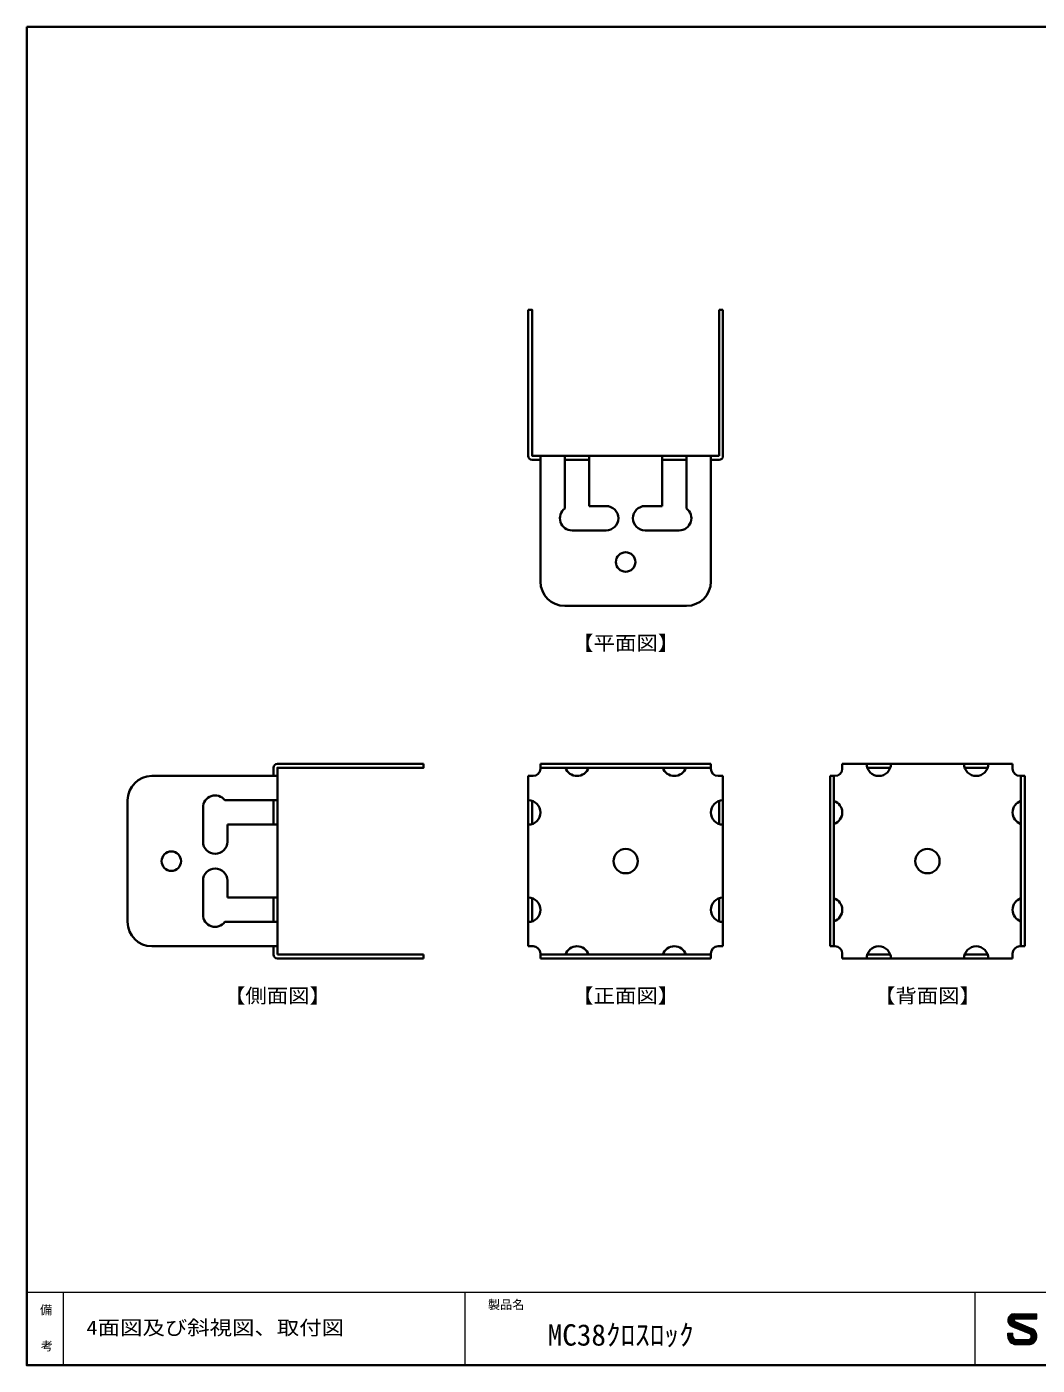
# Model space of a CAD drawing. Units: millimetres on the paper. Extents: x -195 to 195, y -138 to 138.
# Drawn here: x -194.8 to 12.8, y -137.5 to 137.5 of the extents above; entities that cross this region are included whole.
import ezdxf
from ezdxf.enums import TextEntityAlignment as Align

# ---------------------------------------------------------------- set-up
doc = ezdxf.new("R2010")
doc.units = ezdxf.units.MM
for name, color, linetype, lineweight in [('0-0', 4, 'Continuous', 18), ('0-2_本体', 7, 'Continuous', 35), ('F-0_図面枠', 4, 'Continuous', 18)]:
    doc.layers.add(name, color=color, linetype=linetype, lineweight=lineweight)
doc.layers.add('F-2_文字1', color=7, linetype='Continuous')
doc.layers.add('F-3_文字2', color=7, linetype='Continuous')
doc.styles.add('ＭＳ ゴシック', font='')
doc.styles.get('ＭＳ ゴシック').set_extended_font_data('MS Gothic')

msp = doc.modelspace()

# ---------------------------------------------------------------- linework, layer by layer
at = {"layer": '0-2_本体'}
for p, q in [((-91.734, 49.326), (-91.734, 79.326)), ((-52.534, 79.326), (-52.534, 49.326)), ((-52.534, 79.326), (-51.734, 79.326)), ((-51.734, 49.326), (-51.734, 79.326)), ((-90.934, 48.526), (-89.234, 48.526)), ((-89.234, 23.526), (-89.234, 49.326)), ((-84.234, 38.526), (-84.234, 49.326)), ((-79.234, 48.526), (-84.234, 48.526)), ((-79.234, 39.026), (-79.234, 49.326)), ((-64.234, 39.026), (-64.234, 49.326)), ((-59.234, 48.526), (-64.234, 48.526)), ((-59.234, 38.526), (-59.234, 49.326)), ((-54.234, 23.526), (-54.234, 49.326)), ((-52.534, 48.526), (-54.234, 48.526)), ((-75.734, 39.026), (-79.234, 39.026)), ((-64.234, 39.026), (-67.734, 39.026)), ((-75.734, 34.026), (-82.734, 34.026)), ((-60.734, 34.026), (-67.734, 34.026)), ((-59.234, 18.526), (-84.234, 18.526)), ((-169.05, -16.431), (-143.25, -16.431)), ((-144.05, -14.731), (-144.05, -16.431)), ((-143.25, -13.931), (-113.25, -13.931)), ((-91.734, -16.431), (-91.734, -51.431)), ((-90.734, -16.431), (-91.734, -16.431)), ((-88.734, -13.931), (-89.234, -13.931)), ((-89.234, -13.931), (-54.234, -13.931)), ((-89.234, -14.931), (-89.234, -13.931)), ((-89.234, -14.731), (-54.234, -14.731)), ((-54.234, -14.931), (-54.234, -13.931)), ((-52.734, -16.431), (-51.734, -16.431)), ((-51.734, -16.431), (-51.734, -51.431)), ((-29.734, -16.931), (-29.734, -16.431)), ((-29.734, -16.431), (-29.734, -51.431)), ((-28.734, -16.431), (-29.734, -16.431)), ((-28.934, -16.431), (-28.934, -51.431)), ((-27.234, -13.931), (7.766, -13.931)), ((-27.234, -14.931), (-27.234, -13.931)), ((-22.102, -14.731), (-17.365, -14.731)), ((-2.102, -14.731), (2.635, -14.731)), ((7.766, -14.933), (7.766, -13.931)), ((9.261, -16.431), (10.266, -16.431)), ((9.466, -16.431), (9.466, -51.431)), ((10.266, -16.431), (10.266, -51.431)), ((-174.05, -46.431), (-174.05, -21.431)), ((-154.05, -21.431), (-143.25, -21.431)), ((-144.05, -26.431), (-144.05, -21.431)), ((-90.934, -21.563), (-90.934, -26.3)), ((-52.534, -21.563), (-52.534, -26.3)), ((-158.55, -29.931), (-158.55, -22.931)), ((7.766, -23.936), (7.766, -23.927)), ((-153.55, -26.431), (-143.25, -26.431)), ((-153.55, -29.931), (-153.55, -26.431)), ((-158.55, -44.931), (-158.55, -37.931)), ((-153.55, -41.431), (-153.55, -37.931)), ((-153.55, -41.431), (-143.25, -41.431)), ((-144.05, -46.431), (-144.05, -41.431)), ((-90.934, -41.563), (-90.934, -46.3)), ((-52.534, -41.563), (-52.534, -46.3)), ((-154.05, -46.431), (-143.25, -46.431)), ((-169.05, -51.431), (-143.25, -51.431)), ((-144.05, -53.131), (-144.05, -51.431)), ((-90.731, -51.431), (-91.734, -51.431)), ((-81.729, -51.431), (-81.738, -51.431)), ((-52.734, -51.431), (-51.734, -51.431)), ((-28.734, -51.431), (-29.734, -51.431)), ((9.266, -51.431), (10.266, -51.431)), ((-113.25, -53.131), (-143.25, -53.131)), ((-143.25, -53.931), (-113.25, -53.931)), ((-113.25, -53.131), (-113.25, -53.931)), ((-89.234, -52.925), (-89.234, -53.931)), ((-89.234, -53.131), (-54.234, -53.131)), ((-89.234, -53.931), (-54.234, -53.931)), ((-54.234, -52.931), (-54.234, -53.931)), ((-27.234, -52.931), (-27.234, -53.931)), ((-27.234, -53.931), (7.766, -53.931)), ((-22.102, -53.131), (-17.365, -53.131)), ((-2.102, -53.131), (2.635, -53.131)), ((7.766, -52.931), (7.766, -53.931))]:
    msp.add_line(p, q, dxfattribs=at)
for points in [[(-91.734, 79.326), (-90.934, 79.326), (-90.934, 49.326), (-52.534, 49.326)], [(-113.25, -13.931), (-113.25, -14.731), (-143.25, -14.731), (-143.25, -53.131)]]:
    msp.add_lwpolyline(points, dxfattribs=at)
for centre, radius in [((-71.734, 27.526), 2), ((-165.05, -33.931), 2), ((-71.734, -33.931), 2.5), ((-9.734, -33.931), 2.5)]:
    msp.add_circle(centre, radius, dxfattribs=at)
for centre, radius, start, end in [((-90.934, 49.326), 0.8, 180, 270), ((-52.534, 49.326), 0.8, 270, 0), ((-82.734, 36.526), 2.5, 126.8703, 270), ((-75.734, 36.526), 2.5, 270, 90), ((-67.734, 36.526), 2.5, 90, 270), ((-60.734, 36.526), 2.5, 270, 53.12983), ((-84.234, 23.526), 5, 180, 270), ((-59.234, 23.526), 5, 270, 0), ((-169.05, -21.431), 5, 90, 180), ((-143.25, -14.731), 0.8, 90, 180), ((-90.734, -14.931), 1.5, 270, 0), ((-81.734, -13.931), 2.5, 198.66298, 341.33702), ((-61.734, -13.931), 2.5, 198.66299, 341.33701), ((-52.734, -14.931), 1.5, 180, 270), ((-28.734, -14.931), 1.5, 270, 0), ((-19.734, -13.931), 2.5, 180, 0), ((0.266, -13.931), 2.5, 180, 0), ((9.266, -14.931), 1.5, 180.08129, 269.77454), ((-156.05, -22.931), 2.5, 36.8703, 180), ((-91.734, -23.931), 2.5, 270, 90), ((-51.734, -23.931), 2.5, 90, 270), ((-29.734, -23.931), 2.5, 288.66298, 71.33702), ((10.266, -23.931), 2.5, 108.66273, 251.33727), ((-156.05, -29.931), 2.5, 180, 0), ((-156.05, -37.931), 2.5, 0, 180), ((-91.734, -43.931), 2.5, 270, 90), ((-51.734, -43.931), 2.5, 90, 270), ((-29.734, -43.931), 2.5, 288.66299, 71.33701), ((10.266, -43.931), 2.5, 108.66279, 251.33721), ((-169.05, -46.431), 5, 180, 270), ((-156.05, -44.931), 2.5, 180, 323.12983), ((-90.734, -52.931), 1.5, 0.22546, 89.91871), ((-81.734, -53.931), 2.5, 18.66273, 161.33727), ((-61.734, -53.931), 2.5, 18.66279, 161.33721), ((-52.734, -52.931), 1.5, 90, 180), ((-52.734, -52.931), 1.5, 90, 180), ((-28.734, -52.931), 1.5, 0, 90), ((-19.734, -53.931), 2.5, 0, 180), ((0.266, -53.931), 2.5, 0, 180), ((9.266, -52.931), 1.5, 90, 180), ((9.266, -52.931), 1.5, 90, 180), ((-143.25, -53.131), 0.8, 180, 270)]:
    msp.add_arc(centre, radius, start, end, dxfattribs=at)
at = {"layer": 'F-0_図面枠', "color": 7, "lineweight": 35}
msp.add_line((-194.75, 137.5), (194.75, 137.5), dxfattribs=at)
at = {"layer": 'F-0_図面枠'}
for p, q in [((-194.75, -122.5), (194.75, -122.5)), ((-187.25, -122.5), (-187.25, -137.5)), ((-104.75, -122.5), (-104.75, -137.5)), ((0, -122.5), (0, -137.5)), ((6.768, -128.316), (8.109, -128.316)), ((6.779, -128.105), (8.137, -128.105)), ((6.791, -128.527), (8.322, -128.527)), ((6.824, -127.894), (12.763, -127.894)), ((6.848, -128.738), (8.83, -128.738)), ((6.906, -127.683), (12.763, -127.683)), ((6.946, -128.949), (9.338, -128.949)), ((7.035, -127.472), (12.763, -127.472)), ((7.095, -129.16), (9.847, -129.16)), ((7.23, -127.261), (12.763, -127.261)), ((7.557, -127.05), (12.763, -127.05)), ((8.1, -126.928), (12.763, -126.928)), ((8.275, -128.508), (11.695, -129.926)), ((8.358, -127.961), (12.763, -127.961)), ((12.763, -127.961), (12.763, -126.928)), ((6.768, -130.925), (7.8, -130.925)), ((6.768, -131.524), (6.768, -130.925)), ((6.769, -131.058), (7.801, -131.058)), ((6.769, -131.269), (7.801, -131.269)), ((6.769, -131.48), (7.801, -131.48)), ((6.776, -131.691), (7.814, -131.691)), ((6.809, -131.902), (7.896, -131.902)), ((7.324, -129.371), (10.355, -129.371)), ((7.601, -129.526), (11.134, -130.991)), ((7.735, -129.582), (10.864, -129.582)), ((7.8, -131.558), (7.8, -130.925)), ((8.243, -129.793), (11.372, -129.793)), ((8.752, -130.003), (11.857, -130.003)), ((9.26, -130.214), (12.162, -130.214)), ((9.769, -130.425), (12.369, -130.425)), ((10.277, -130.636), (12.517, -130.636)), ((10.786, -130.847), (12.625, -130.847)), ((11.27, -131.058), (12.699, -131.058)), ((11.475, -131.269), (12.744, -131.269)), ((11.483, -131.902), (12.721, -131.902)), ((11.554, -131.48), (12.762, -131.48)), ((11.556, -131.691), (12.755, -131.691)), ((6.871, -132.113), (8.098, -132.113)), ((6.963, -132.324), (12.568, -132.324)), ((7.093, -132.535), (12.438, -132.535)), ((7.272, -132.746), (12.26, -132.746)), ((7.526, -132.957), (12.005, -132.957)), ((7.952, -133.168), (11.579, -133.168)), ((8.466, -132.224), (11, -132.224)), ((8.5, -133.256), (11.175, -133.256)), ((11.29, -132.113), (12.66, -132.113))]:
    msp.add_line(p, q, dxfattribs=at)
at = {"layer": 'F-0_図面枠', "color": 7, "lineweight": 35}
msp.add_lwpolyline([(-194.75, 137.5), (-194.75, -137.5), (194.75, -137.5)], dxfattribs=at)
at = {"layer": 'F-0_図面枠'}
for centre, radius, start, end in [((8.118, -128.279), 1.35, 90.76968, 251.60579), ((8.384, -128.245), 0.284, 92.62549, 247.52919), ((8.5, -131.524), 1.732, 179.99979, 270.00009), ((8.466, -131.558), 0.666, 179.99979, 270.00009), ((10.932, -131.592), 0.632, 267.5421, 69.85329), ((11.032, -131.525), 1.731, 269.93188, 67.46921)]:
    msp.add_arc(centre, radius, start, end, dxfattribs=at)

# ---------------------------------------------------------------- texts
at = {"layer": '0-0', "color": 7, "style": 'ＭＳ ゴシック', "width": 1.1}
for s, p in [('【平面図】', (-82.734, 8.526)), ('【側面図】', (-154.25, -63.931)), ('【正面図】', (-82.734, -63.931)), ('【背面図】', (-20.734, -63.931))]:
    msp.add_text(s, height=2.933, dxfattribs=at).set_placement(p, align=Align.BOTTOM_LEFT)
at = {"layer": 'F-2_文字1', "style": 'ＭＳ ゴシック'}
for s, p in [('備', (-192.039, -127.587)), ('製品名', (-100.023, -126.502)), ('考', (-191.86, -135.01))]:
    msp.add_text(s, height=1.833, dxfattribs=at).set_placement(p, align=Align.BOTTOM_LEFT)
at = {"layer": 'F-3_文字2', "style": 'ＭＳ ゴシック', "width": 1.15}
msp.add_text('4面図及び斜視図、取付図', height=2.933, dxfattribs=at).set_placement((-182.486, -132.132), align=Align.BOTTOM_LEFT)
at = {"layer": 'F-3_文字2', "style": 'ＭＳ ゴシック'}
msp.add_text('MC38ｸﾛｽﾛｯｸ', height=4.399, dxfattribs=at).set_placement((-87.749, -134.791), align=Align.BOTTOM_LEFT)

doc.saveas('drawing.dxf')
